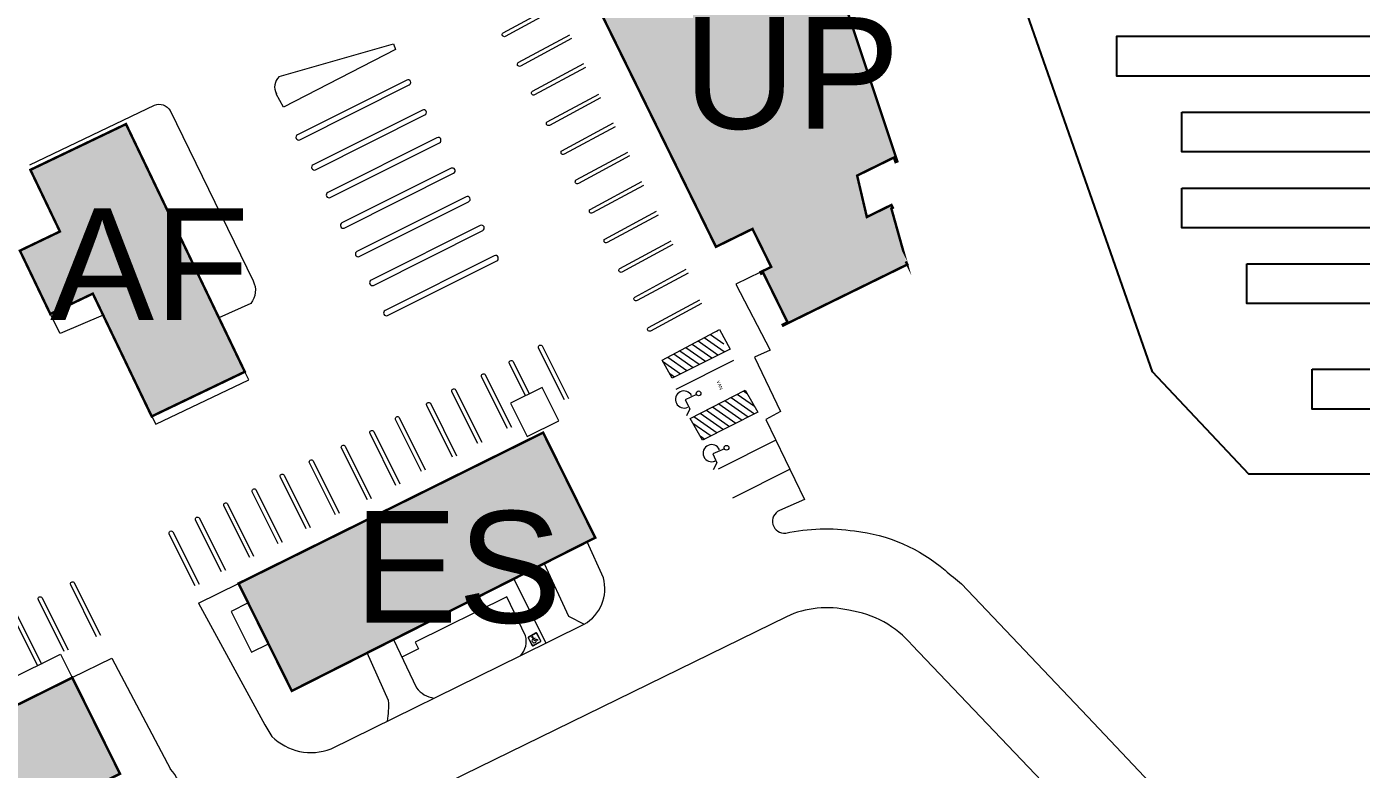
# Model space of a CAD drawing. Header units: feet. Extents: x 6763715 to 6770513, y 1886699 to 1891873.
# Drawn here: x 6764640.9 to 6765047.1, y 1891054.6 to 1891280.8 of the extents above; entities that cross this region are included whole.
import ezdxf

# ---------------------------------------------------------------- set-up
doc = ezdxf.new("R2010")
doc.units = ezdxf.units.FT
doc.header["$LTSCALE"] = 48
doc.header["$MEASUREMENT"] = 0
doc.linetypes.add('PHANTOM2', pattern=[1.25, 0.625, -0.125, 0.125, -0.125, 0.125, -0.125])
doc.layers.get('0').update_dxf_attribs({"lineweight": 0})
for name, color, linetype in [("20' SETBACK_FENCELINE", 252, 'Continuous'), ('C-BLDG', 7, 'Continuous'), ('NVT Modules', 253, 'Continuous')]:
    doc.layers.add(name, color=color, linetype=linetype)
for name, color, linetype, lineweight in [('C-BLDG-HTCH', 253, 'Continuous', 0), ('C-BLDG-IDEN', 7, 'Continuous', 50), ('C-PKNG-STRP', 3, 'Continuous', 0), ('C-PROP', 7, 'PHANTOM2', 0), ('C-ROAD', 5, 'Continuous', 0), ('Crosswalk_Stripping', 3, 'Continuous', 0), ('Handicap signs', 5, 'Continuous', 0), ('L-SITE-WALK', 6, 'Continuous', 0)]:
    doc.layers.add(name, color=color, linetype=linetype, lineweight=lineweight)
doc.styles.add('Campus_Base_Map_NEW$0$Site Plan$0$ARIAL3', font='arial.ttf', dxfattribs={"height": 100})
doc.styles.add('Campus_Base_Map_NEW$0$STANDARD', font='arial.ttf', dxfattribs={"height": 3.8})

# ---------------------------------------------------------------- blocks, each defined once
blk = doc.blocks.new('Campus_Base_Map_NEW$0$HANDI')
at = {"layer": 'Handicap signs', "lineweight": 0}
for p, q in [((0, 0.0791), (0, 0)), ((0, 0), (0.0625, 0)), ((0.0625, 0), (0.0941, -0.0386))]:
    blk.add_line(p, q, dxfattribs=at)
blk.add_circle((0, 0.0941), 0.015, dxfattribs=at)
blk.add_arc((-0.0062, -0.0062), 0.0541, 90, 0, dxfattribs=at)
blk = doc.blocks.new('Campus_Base_Map_NEW$0$Site Plan$0$HANDI')
for p, q in [((0, 0.079), (0, 0)), ((0, 0), (0.062, 0)), ((0.062, 0), (0.094, -0.039))]:
    blk.add_line(p, q)
blk.add_circle((0, 0.094), 0.015)
blk.add_arc((-0.006, -0.006), 0.0541, 90, 0)
blk = doc.blocks.new('Campus_Base_Map_NEW$0$handicap')
at = {"layer": 'C-PKNG-STRP'}
blk.add_line((563729.991, 157499.5), (563730.041, 157499.478), dxfattribs=at)
for points in [[(563729.849, 157499.398), (563730.056, 157499.316, 0.414214), (563730.074, 157499.324), (563730.156, 157499.53, 0.414214), (563730.148, 157499.548), (563729.942, 157499.63, 0.414214), (563729.924, 157499.622), (563729.842, 157499.416, 0.414214)], [(563729.852, 157499.404), (563730.059, 157499.322, 0.414214), (563730.068, 157499.326), (563730.149, 157499.533, 0.414214), (563730.146, 157499.542), (563729.939, 157499.624, 0.414214), (563729.93, 157499.62), (563729.848, 157499.413, 0.414214)]]:
    blk.add_lwpolyline(points, format="xyb", close=True, dxfattribs=at)
at = {"layer": 'C-PKNG-STRP', "rotation": 335.9749199039166}
blk.add_blockref('Campus_Base_Map_NEW$0$Site Plan$0$HANDI', (563729.975, 157499.464), dxfattribs=at)

msp = doc.modelspace()

# ---------------------------------------------------------------- hatches: boundary and pattern name
at = {"layer": 'C-BLDG-HTCH'}
for points in [[(6764850.64, 1891213.75), (6764813.09, 1891290.15), (6764813.32, 1891290.26), (6764813.6, 1891289.7), (6764829.66, 1891297.59), (6764822.98, 1891311.17), (6764823.75, 1891311.54), (6764824, 1891311.02), (6764832.9, 1891315.39), (6764831.69, 1891317.86), (6764843.84, 1891323.83), (6764845.06, 1891321.33), (6764856.41, 1891326.91), (6764856.43, 1891328.34), (6764856.47, 1891328.73), (6764860.99, 1891316.96), (6764877.32, 1891324.51), (6764877.3, 1891325.5), (6764877.3, 1891325.55), (6764905.84, 1891239.77), (6764905.3, 1891239.56), (6764904.78, 1891240.94), (6764893.61, 1891235.45), (6764896.56, 1891222.83), (6764904.03, 1891226.5), (6764904.45, 1891225.65), (6764904.02, 1891225.43), (6764908.68, 1891208.78), (6764908.43, 1891209.29), (6764908.89, 1891208.37), (6764871.08, 1891189.79), (6764870.95, 1891190.04), (6764872.42, 1891190.77), (6764865, 1891205.86), (6764864.42, 1891205.57), (6764864.19, 1891206.03), (6764867.45, 1891207.63), (6764861.76, 1891219.21)], [(6764671.09, 1891251.13), (6764707.25, 1891175.7), (6764678.91, 1891162.11), (6764660.99, 1891199.5), (6764648.04, 1891193.3), (6764638.8, 1891212.58), (6764650.98, 1891218.42), (6764641.99, 1891237.19)], [(6764813.9, 1891125.17), (6764798.04, 1891157.17), (6764705.34, 1891111.22), (6764721.55, 1891078.5)]]:
    msp.add_hatch(color=256, dxfattribs=at).paths.add_polyline_path(points)
h = msp.add_hatch(color=256, dxfattribs=at)
edge = h.paths.add_edge_path()
edge.add_line((6764462.79, 1890987.4), (6764477.3, 1890958.14))
edge.add_line((6764477.3, 1890958.14), (6764540.62, 1890989.52))
edge.add_line((6764540.62, 1890989.52), (6764538.77, 1890993.25))
edge.add_line((6764538.77, 1890993.25), (6764542.35, 1890995.03))
edge.add_arc((6764554, 1891000.8), 13, 206.3668, 276.3216)
edge.add_line((6764555.43, 1890987.88), (6764555.36, 1890988.55))
edge.add_arc((6764554, 1891000.8), 12.33, 267.3557, 276.3216, ccw=False)
edge.add_line((6764553.43, 1890988.48), (6764553.55, 1890990.16))
edge.add_line((6764553.55, 1890990.16), (6764562.74, 1890994.72))
edge.add_line((6764562.74, 1890994.72), (6764564.15, 1890993.8))
edge.add_arc((6764554, 1891000.8), 12.33, 316.4121, 325.3779, ccw=False)
edge.add_line((6764562.93, 1890992.3), (6764563.41, 1890991.84))
edge.add_arc((6764554.02, 1891000.79), 12.97, 316.375, 386.4644)
edge.add_line((6764565.64, 1891006.57), (6764569.37, 1891008.42))
edge.add_line((6764569.37, 1891008.42), (6764570.92, 1891005.29))
edge.add_line((6764570.92, 1891005.29), (6764570.48, 1891005.07))
edge.add_line((6764570.48, 1891005.07), (6764570.92, 1891004.17))
edge.add_line((6764570.92, 1891004.17), (6764572.13, 1891004.77))
edge.add_line((6764572.13, 1891004.77), (6764571.98, 1891005.07))
edge.add_line((6764571.98, 1891005.07), (6764669.25, 1891053.28))
edge.add_line((6764669.25, 1891053.28), (6764654.74, 1891082.55))
edge.add_line((6764654.74, 1891082.55), (6764587.62, 1891049.28))
edge.add_line((6764587.62, 1891049.28), (6764584.07, 1891056.45))
edge.add_line((6764584.07, 1891056.45), (6764587.74, 1891058.27))
edge.add_line((6764587.74, 1891058.27), (6764587.19, 1891059.39))
edge.add_line((6764587.19, 1891059.39), (6764572.17, 1891051.95))
edge.add_line((6764572.17, 1891051.95), (6764561.07, 1891074.35))
edge.add_line((6764561.07, 1891074.35), (6764561.67, 1891074.64))
edge.add_line((6764561.67, 1891074.64), (6764561.08, 1891075.84))
edge.add_line((6764561.08, 1891075.84), (6764560.48, 1891075.54))
edge.add_line((6764560.48, 1891075.54), (6764555.15, 1891086.29))
edge.add_line((6764555.15, 1891086.29), (6764555.75, 1891086.59))
edge.add_line((6764555.75, 1891086.59), (6764555.16, 1891087.78))
edge.add_line((6764555.16, 1891087.78), (6764554.56, 1891087.49))
edge.add_line((6764554.56, 1891087.49), (6764549.23, 1891098.24))
edge.add_line((6764549.23, 1891098.24), (6764549.83, 1891098.53))
edge.add_line((6764549.83, 1891098.53), (6764549.23, 1891099.73))
edge.add_line((6764549.23, 1891099.73), (6764548.64, 1891099.43))
edge.add_line((6764548.64, 1891099.43), (6764543.31, 1891110.19))
edge.add_line((6764543.31, 1891110.19), (6764543.9, 1891110.48))
edge.add_line((6764543.9, 1891110.48), (6764543.31, 1891111.68))
edge.add_line((6764543.31, 1891111.68), (6764542.71, 1891111.38))
edge.add_line((6764542.71, 1891111.38), (6764537.39, 1891122.13))
edge.add_line((6764537.39, 1891122.13), (6764537.98, 1891122.43))
edge.add_line((6764537.98, 1891122.43), (6764537.39, 1891123.62))
edge.add_line((6764537.39, 1891123.62), (6764536.79, 1891123.33))
edge.add_line((6764536.79, 1891123.33), (6764531.46, 1891134.08))
edge.add_line((6764531.46, 1891134.08), (6764532.06, 1891134.37))
edge.add_line((6764532.06, 1891134.37), (6764531.47, 1891135.57))
edge.add_line((6764531.47, 1891135.57), (6764530.87, 1891135.27))
edge.add_line((6764530.87, 1891135.27), (6764525.54, 1891146.02))
edge.add_line((6764525.54, 1891146.02), (6764526.14, 1891146.32))
edge.add_line((6764526.14, 1891146.32), (6764525.55, 1891147.51))
edge.add_line((6764525.55, 1891147.51), (6764524.95, 1891147.22))
edge.add_line((6764524.95, 1891147.22), (6764519.62, 1891157.97))
edge.add_line((6764519.62, 1891157.97), (6764520.22, 1891158.27))
edge.add_line((6764520.22, 1891158.27), (6764519.63, 1891159.46))
edge.add_line((6764519.63, 1891159.46), (6764519.03, 1891159.16))
edge.add_line((6764519.03, 1891159.16), (6764513.7, 1891169.92))
edge.add_line((6764513.7, 1891169.92), (6764514.3, 1891170.21))
edge.add_line((6764514.3, 1891170.21), (6764513.7, 1891171.41))
edge.add_line((6764513.7, 1891171.41), (6764513.11, 1891171.11))
edge.add_line((6764513.11, 1891171.11), (6764507.78, 1891181.86))
edge.add_line((6764507.78, 1891181.86), (6764508.37, 1891182.16))
edge.add_line((6764508.37, 1891182.16), (6764507.78, 1891183.35))
edge.add_line((6764507.78, 1891183.35), (6764506.59, 1891182.76))
edge.add_line((6764506.59, 1891182.76), (6764506.74, 1891182.46))
edge.add_line((6764506.74, 1891182.46), (6764466.12, 1891162.33))
edge.add_line((6764466.12, 1891162.33), (6764465.97, 1891162.63))
edge.add_line((6764465.97, 1891162.63), (6764464.78, 1891162.04))
edge.add_line((6764464.78, 1891162.04), (6764465.37, 1891160.84))
edge.add_line((6764465.37, 1891160.84), (6764465.97, 1891161.14))
edge.add_line((6764465.97, 1891161.14), (6764471.3, 1891150.39))
edge.add_line((6764471.3, 1891150.39), (6764470.7, 1891150.09))
edge.add_line((6764470.7, 1891150.09), (6764471.29, 1891148.89))
edge.add_line((6764471.29, 1891148.89), (6764471.89, 1891149.19))
edge.add_line((6764471.89, 1891149.19), (6764477.22, 1891138.44))
edge.add_line((6764477.22, 1891138.44), (6764476.62, 1891138.14))
edge.add_line((6764476.62, 1891138.14), (6764477.21, 1891136.95))
edge.add_line((6764477.21, 1891136.95), (6764477.81, 1891137.24))
edge.add_line((6764477.81, 1891137.24), (6764483.14, 1891126.49))
edge.add_line((6764483.14, 1891126.49), (6764482.54, 1891126.2))
edge.add_line((6764482.54, 1891126.2), (6764483.13, 1891125))
edge.add_line((6764483.13, 1891125), (6764483.73, 1891125.3))
edge.add_line((6764483.73, 1891125.3), (6764489.06, 1891114.55))
edge.add_line((6764489.06, 1891114.55), (6764488.46, 1891114.25))
edge.add_line((6764488.46, 1891114.25), (6764489.05, 1891113.06))
edge.add_line((6764489.05, 1891113.06), (6764489.65, 1891113.35))
edge.add_line((6764489.65, 1891113.35), (6764494.98, 1891102.6))
edge.add_line((6764494.98, 1891102.6), (6764494.38, 1891102.3))
edge.add_line((6764494.38, 1891102.3), (6764494.98, 1891101.11))
edge.add_line((6764494.98, 1891101.11), (6764495.57, 1891101.41))
edge.add_line((6764495.57, 1891101.41), (6764500.9, 1891090.65))
edge.add_line((6764500.9, 1891090.65), (6764500.31, 1891090.36))
edge.add_line((6764500.31, 1891090.36), (6764500.9, 1891089.16))
edge.add_line((6764500.9, 1891089.16), (6764501.49, 1891089.46))
edge.add_line((6764501.49, 1891089.46), (6764506.82, 1891078.71))
edge.add_line((6764506.82, 1891078.71), (6764506.23, 1891078.41))
edge.add_line((6764506.23, 1891078.41), (6764506.82, 1891077.22))
edge.add_line((6764506.82, 1891077.22), (6764507.42, 1891077.51))
edge.add_line((6764507.42, 1891077.51), (6764512.75, 1891066.76))
edge.add_line((6764512.75, 1891066.76), (6764512.15, 1891066.47))
edge.add_line((6764512.15, 1891066.47), (6764512.74, 1891065.27))
edge.add_line((6764512.74, 1891065.27), (6764513.34, 1891065.57))
edge.add_line((6764513.34, 1891065.57), (6764518.67, 1891054.82))
edge.add_line((6764518.67, 1891054.82), (6764518.07, 1891054.52))
edge.add_line((6764518.07, 1891054.52), (6764518.66, 1891053.32))
edge.add_line((6764518.66, 1891053.32), (6764519.26, 1891053.62))
edge.add_line((6764519.26, 1891053.62), (6764530.36, 1891031.22))
edge.add_line((6764530.36, 1891031.22), (6764512.44, 1891022.34))
edge.add_line((6764512.44, 1891022.34), (6764513, 1891021.22))
edge.add_line((6764513, 1891021.22), (6764521.96, 1891025.66))
edge.add_line((6764521.96, 1891025.66), (6764525.51, 1891018.49))
edge.add_line((6764525.51, 1891018.49), (6764462.79, 1890987.4))
at = {"layer": 'Crosswalk_Stripping'}
h = msp.add_hatch(dxfattribs=at)
h.set_pattern_fill('ANSI31', color=256, scale=15, angle=100, style=0)
h.set_pattern_definition([(145, (-9.2428, 18.9292), (-1.07545581816, -1.53591008304), [])])
h.paths.add_polyline_path([(6764850.87, 1891188.11), (6764834.22, 1891179.22), (6764837.35, 1891173.79), (6764854.09, 1891182.36)])
h = msp.add_hatch(dxfattribs=at)
h.set_pattern_fill('ANSI31', color=256, scale=15, angle=100, style=0)
h.set_pattern_definition([(145, (-9e-11, 0), (-1.07545581816, -1.53591008304), [])])
h.paths.add_polyline_path([(6764859.58, 1891170.14), (6764842.77, 1891161.49), (6764846.59, 1891154.86), (6764863.34, 1891163.43)])

# ---------------------------------------------------------------- linework, layer by layer
at = {"layer": "20' SETBACK_FENCELINE"}
msp.add_lwpolyline([(6764934.77, 1891314.95), (6765279.79, 1891440.44), (6765423.07, 1891440.44), (6765530.38, 1891297.73), (6765215.13, 1890994.7), (6765061.96, 1891144.52), (6765012.78, 1891144.52), (6764983.47, 1891175.7), (6764934.77, 1891314.95)], dxfattribs=at)
at = {"layer": 'C-BLDG', "const_width": 0.75}
for points in [[(6764877.3, 1891325.55), (6764905.84, 1891239.77), (6764905.3, 1891239.56), (6764904.78, 1891240.94), (6764893.61, 1891235.45), (6764896.56, 1891222.83), (6764904.03, 1891226.5), (6764904.45, 1891225.65), (6764904.02, 1891225.43), (6764908.68, 1891208.78), (6764908.43, 1891209.29), (6764908.89, 1891208.37), (6764871.08, 1891189.79), (6764870.95, 1891190.04), (6764872.42, 1891190.77), (6764865, 1891205.86), (6764864.42, 1891205.57), (6764864.19, 1891206.03), (6764867.45, 1891207.63), (6764861.76, 1891219.21), (6764850.64, 1891213.75), (6764813.09, 1891290.15)], [(6764571.98, 1891005.07), (6764669.25, 1891053.28), (6764654.74, 1891082.55), (6764587.62, 1891049.28)]]:
    msp.add_lwpolyline(points, dxfattribs=at)
for points in [[(6764671.09, 1891251.13), (6764707.25, 1891175.7), (6764678.91, 1891162.11), (6764660.99, 1891199.5), (6764648.04, 1891193.3), (6764638.8, 1891212.58), (6764650.98, 1891218.42), (6764641.99, 1891237.19)], [(6764798.04, 1891157.17), (6764705.34, 1891111.22), (6764721.55, 1891078.5), (6764813.9, 1891125.17)]]:
    msp.add_lwpolyline(points, close=True, dxfattribs=at)
at = {"layer": 'C-PKNG-STRP'}
for p, q in [((6764717.67, 1891265.59), (6764752.48, 1891275.62)), ((6764753.07, 1891273.84), (6764719.01, 1891256.33)), ((6764752.48, 1891275.62), (6764753.07, 1891273.84)), ((6764756.51, 1891264.55), (6764723.28, 1891247.89)), ((6764723.99, 1891246.35), (6764757.27, 1891263.04)), ((6764719.01, 1891256.33), (6764716.84, 1891260.36)), ((6764761.28, 1891255.41), (6764728.05, 1891238.75)), ((6764761.28, 1891255.41), (6764728.05, 1891238.75)), ((6764728.76, 1891237.21), (6764762.04, 1891253.9)), ((6764728.76, 1891237.21), (6764762.04, 1891253.9)), ((6764765.73, 1891246.96), (6764732.5, 1891230.3)), ((6764733.21, 1891228.76), (6764766.49, 1891245.45)), ((6764770.05, 1891237.67), (6764736.82, 1891221.01)), ((6764737.53, 1891219.47), (6764770.81, 1891236.15)), ((6764774.6, 1891229.02), (6764741.37, 1891212.36)), ((6764742.08, 1891210.82), (6764775.36, 1891227.5)), ((6764778.91, 1891220.22), (6764745.68, 1891203.56)), ((6764746.39, 1891202.02), (6764779.67, 1891218.7)), ((6764783.18, 1891211.02), (6764749.95, 1891194.36)), ((6764750.66, 1891192.82), (6764783.94, 1891209.51)), ((6764851.69, 1891188.55), (6764854.94, 1891182.61)), ((6764859.58, 1891170.14), (6764863.34, 1891163.43)), ((6764842.65, 1891164.43), (6764841.66, 1891162.25)), ((6764850.9, 1891148), (6764849.81, 1891145.87))]:
    msp.add_line(p, q, dxfattribs=at)
for points in [[(6764802.03, 1891286.2), (6764786.51, 1891277.82, -0.942079), (6764785.84, 1891278.91), (6764801.52, 1891287.37)], [(6764806.65, 1891277.16), (6764791.13, 1891268.78, -0.942079), (6764790.46, 1891269.86), (6764806.13, 1891278.33)], [(6764810.95, 1891268.41), (6764795.44, 1891260.03, -0.942079), (6764794.77, 1891261.11), (6764810.44, 1891269.58)], [(6764641.8, 1891238.71), (6764679.76, 1891256.94, -0.359353), (6764684.51, 1891255.25), (6764709.8, 1891203.38, -0.28873), (6764709.05, 1891196.51), (6764699.38, 1891192.11)], [(6764815.47, 1891259.12), (6764799.95, 1891250.74, -0.942079), (6764799.28, 1891251.82), (6764814.96, 1891260.28)], [(6764819.93, 1891250.32), (6764804.41, 1891241.94, -0.942079), (6764803.74, 1891243.02), (6764819.42, 1891251.49)], [(6764824.29, 1891241.42), (6764808.77, 1891233.04, -0.942079), (6764808.1, 1891234.12), (6764823.78, 1891242.59)], [(6764828.55, 1891232.47), (6764813.04, 1891224.09, -0.942079), (6764812.37, 1891225.17), (6764828.04, 1891233.64)], [(6764833.02, 1891223.42), (6764817.5, 1891215.05, -0.942079), (6764816.83, 1891216.13), (6764832.51, 1891224.59)], [(6764837.53, 1891214.43), (6764822.01, 1891206.05, -0.942079), (6764821.34, 1891207.13), (6764837.02, 1891215.6)], [(6764842.14, 1891205.73), (6764826.62, 1891197.36, -0.942079), (6764825.95, 1891198.44), (6764841.62, 1891206.9)], [(6764846.26, 1891196.48), (6764830.74, 1891188.1, -0.942079), (6764830.07, 1891189.19), (6764845.74, 1891197.65)], [(6764804.55, 1891167.14), (6764796.68, 1891182.92, -0.942079), (6764797.78, 1891183.55), (6764805.74, 1891167.61)], [(6764792.69, 1891168.39), (6764787.79, 1891178.21, -0.942079), (6764788.89, 1891178.84), (6764793.82, 1891168.96)], [(6764787.2, 1891158.38), (6764779.33, 1891174.16, -0.942079), (6764780.43, 1891174.79), (6764788.39, 1891158.85)], [(6764778.16, 1891153.81), (6764770.29, 1891169.59, -0.942079), (6764771.39, 1891170.23), (6764779.34, 1891154.29)], [(6764770.5, 1891149.68), (6764762.63, 1891165.46, -0.942079), (6764763.73, 1891166.09), (6764771.68, 1891150.15)], [(6764761, 1891145.35), (6764753.13, 1891161.13, -0.942079), (6764754.23, 1891161.77), (6764762.18, 1891145.83)], [(6764753.24, 1891141.11), (6764745.37, 1891156.9, -0.942079), (6764746.47, 1891157.53), (6764754.43, 1891141.59)], [(6764744.54, 1891136.66), (6764736.67, 1891152.44, -0.942079), (6764737.78, 1891153.07), (6764745.73, 1891137.13)], [(6764734.8, 1891132.18), (6764726.93, 1891147.96, -0.942079), (6764728.03, 1891148.6), (6764735.99, 1891132.65)], [(6764725.95, 1891127.82), (6764718.08, 1891143.6, -0.942079), (6764719.19, 1891144.24), (6764727.14, 1891128.29)], [(6764717.41, 1891123.32), (6764709.53, 1891139.1, -0.942079), (6764710.64, 1891139.73), (6764718.59, 1891123.79)], [(6764708.75, 1891119.11), (6764700.88, 1891134.89, -0.942079), (6764701.98, 1891135.53), (6764709.94, 1891119.59)], [(6764700.15, 1891114.76), (6764692.28, 1891130.54, -0.942079), (6764693.38, 1891131.17), (6764701.33, 1891115.23)], [(6764692.14, 1891110.51), (6764684.27, 1891126.29, -0.942079), (6764685.38, 1891126.93), (6764693.33, 1891110.99)], [(6764662.12, 1891095.02), (6764654.25, 1891110.81, -0.942079), (6764655.35, 1891111.44), (6764663.3, 1891095.5)], [(6764652.28, 1891090.49), (6764644.41, 1891106.28, -0.942079), (6764645.51, 1891106.91), (6764653.46, 1891090.97)], [(6764644.18, 1891086.2), (6764636.3, 1891101.98, -0.942079), (6764637.41, 1891102.62), (6764645.36, 1891086.67)]]:
    msp.add_lwpolyline(points, format="xyb", dxfattribs=at)
for points in [[(6764837.35, 1891173.79), (6764834.25, 1891179.24), (6764851.69, 1891188.55)], [(6764854.94, 1891182.61), (6764837.35, 1891173.79)], [(6764856.01, 1891179.15), (6764838.41, 1891170.34)], [(6764863.34, 1891163.43), (6764846.59, 1891154.86), (6764842.77, 1891161.49), (6764859.58, 1891170.14)], [(6764868.89, 1891154.89), (6764851.3, 1891146.07)], [(6764873.25, 1891146.04), (6764855.66, 1891137.22)]]:
    msp.add_lwpolyline(points, dxfattribs=at)
for centre, radius, start, end in [((6764720.68, 1891262.43), 4.36, 133.5777, 208.3339), ((6764756.89, 1891263.79), 0.848, 296.6272, 116.6272), ((6764761.66, 1891254.66), 0.848, 296.6272, 116.6272), ((6764761.66, 1891254.66), 0.848, 296.6272, 116.6272), ((6764723.66, 1891247.13), 0.849, 116.6272, 292.826), ((6764766.11, 1891246.21), 0.848, 296.6272, 116.6272), ((6764728.43, 1891237.99), 0.849, 116.6272, 292.826), ((6764728.43, 1891237.99), 0.849, 116.6272, 292.826), ((6764770.43, 1891236.91), 0.848, 296.6272, 116.6272), ((6764732.88, 1891229.54), 0.849, 116.6272, 292.826), ((6764774.98, 1891228.26), 0.848, 296.6272, 116.6272), ((6764737.2, 1891220.25), 0.849, 116.6272, 292.826), ((6764779.29, 1891219.46), 0.848, 296.6272, 116.6272), ((6764741.75, 1891211.6), 0.849, 116.6272, 292.826), ((6764783.56, 1891210.26), 0.848, 296.6272, 116.6272), ((6764746.06, 1891202.8), 0.849, 116.6272, 292.826), ((6764750.33, 1891193.6), 0.849, 116.6272, 292.826)]:
    msp.add_arc(centre, radius, start, end, dxfattribs=at)
at = {"layer": 'C-PROP', "ltscale": 0.02, "const_width": 6, "elevation": -178.8}
msp.add_lwpolyline([(6769012.67, 1888295.37, 0.136105), (6767938.83, 1887977.76, -0.282387), (6765535.01, 1887963.21), (6765125.2, 1887960.53), (6765008.26, 1888061.18), (6763829.05, 1890965.33), (6763828.78, 1890985.96), (6763983.43, 1891051.43), (6764153.83, 1890819.55), (6764199.85, 1890842), (6764151.8, 1891122.84, -0.016472), (6764351.86, 1891197.56, -0.000343), (6765614.04, 1891619.04, -0.151573), (6766084.72, 1891639.02, -0.00004), (6767109.8, 1891365.37), (6767424.22, 1891242.17)], format="xyb", dxfattribs=at)
at = {"layer": 'C-ROAD', "lineweight": 0}
for p, q in [((6764816.38, 1891112.94), (6764811.45, 1891123.93)), ((6764693.12, 1891105.2), (6764705.34, 1891111.22)), ((6764791.3, 1891089.34), (6764810.57, 1891098.81)), ((6764654.74, 1891082.55), (6764666.79, 1891088.52)), ((6764666.79, 1891088.52), (6764684.64, 1891054.63)), ((6764733.48, 1891060.87), (6764791.3, 1891089.34)), ((6764713.31, 1891068.14), (6764715.52, 1891064.66))]:
    msp.add_line(p, q, dxfattribs=at)
at = {"layer": 'C-ROAD'}
for points in [[(6764864.19, 1891206.03), (6764856.72, 1891202.42)], [(6764856.72, 1891202.42), (6764867.12, 1891182.29), (6764862.34, 1891180.1), (6764870.3, 1891163.56), (6764865.78, 1891161.13), (6764877.57, 1891136.84)], [(6764693.12, 1891105.2), (6764713.31, 1891068.14)], [(6764708.27, 1891105.3), (6764703.09, 1891102.73), (6764709.28, 1891090.26), (6764714.45, 1891092.83)]]:
    msp.add_lwpolyline(points, dxfattribs=at)
for points in [[(6764877.57, 1891136.84), (6764869.99, 1891133.45, 0.856388), (6764871.88, 1891126.54, -0.090149), (6764892.83, 1891127.23, -0.150198), (6764920.4, 1891115.24, 0.007031), (6764925.41, 1891111.08), (6764963.67, 1891070.71), (6765019.2, 1891011.97), (6765093.36, 1890934.86), (6765124.82, 1890902.04)], [(6765106.54, 1890864.72, 0.285715), (6765106.11, 1890886.4), (6765049.07, 1890945.74), (6764964.41, 1891035.65), (6764910.35, 1891092.43, 0.186162), (6764891.1, 1891103.05, 0.169428), (6764872.07, 1891101.11), (6764670.74, 1891002.51, 0.295065), (6764660.63, 1890980.09), (6764668.51, 1890964.66, 0.376053), (6764691.95, 1890957.66), (6764861.71, 1891041.23, -0.20111), (6764886.97, 1891042.66, -0.058505), (6764905.12, 1891032.06), (6764921.16, 1891036.97), (6765013.36, 1890940.62), (6765091.03, 1890859.45)], [(6764480.88, 1890936.7), (6764538.55, 1890965.04), (6764587.71, 1890989.23), (6764682.56, 1891035.5, 0.229755), (6764688.35, 1891047.44, 0.140349), (6764684.64, 1891054.63, -1.016677)]]:
    msp.add_lwpolyline(points, format="xyb", dxfattribs=at)
at = {"layer": 'C-ROAD', "lineweight": 0}
for centre, radius, start, end in [((6764804.32, 1891109.64), 12.5, 299.9899, 15.3046), ((6764727.41, 1891076.53), 16.8, 224.9556, 291.2016)]:
    msp.add_arc(centre, radius, start, end, dxfattribs=at)
at = {"layer": 'Handicap signs'}
for p, q in [((6764844.71, 1891168.81), (6764841.31, 1891167.12)), ((6764841.31, 1891167.12), (6764842.65, 1891164.43)), ((6764853.19, 1891152.27), (6764849.71, 1891150.76)), ((6764849.71, 1891150.76), (6764850.9, 1891148))]:
    msp.add_line(p, q, dxfattribs=at)
for centre in [(6764845.36, 1891169.13), (6764853.85, 1891152.56)]:
    msp.add_circle(centre, 0.72, dxfattribs=at)
for centre, start, end in [((6764840.91, 1891167.25), 26.4552, 296.4552), ((6764849.31, 1891150.91), 23.5321, 293.5321)]:
    msp.add_arc(centre, 2.6, start, end, dxfattribs=at)
at = {"layer": 'L-SITE-WALK', "lineweight": 0}
for p, q in [((6764789.17, 1891112.67), (6764798.88, 1891093.07)), ((6764787.04, 1891107.21), (6764759.11, 1891093.36)), ((6764792.66, 1891095.28), (6764787.04, 1891107.21)), ((6764760.14, 1891091.3), (6764755.08, 1891088.74)), ((6764759.11, 1891093.36), (6764760.14, 1891091.3))]:
    msp.add_line(p, q, dxfattribs=at)
for points in [[(6764664.12, 1891192.97), (6764651.04, 1891187.32), (6764648.04, 1891193.3)], [(6764678.91, 1891162.11), (6764680.2, 1891159.71), (6764708.5, 1891173.24), (6764707.25, 1891175.7)], [(6764798.32, 1891117.3), (6764805.8, 1891101.29), (6764810.57, 1891098.81)], [(6764587.74, 1891058.27), (6764651.19, 1891089.72), (6764654.74, 1891082.55)]]:
    msp.add_lwpolyline(points, dxfattribs=at)
msp.add_lwpolyline([(6764793.17, 1891156.02), (6764802.8, 1891160.79), (6764797.78, 1891170.92), (6764788.15, 1891166.15)], close=True, dxfattribs=at)
for points in [[(6764752.51, 1891094.15), (6764759.5, 1891079.45, 0.199332), (6764764.82, 1891076.3, 0.199332)], [(6764750.7, 1891069.34, 0.057335), (6764751, 1891075.59), (6764744.49, 1891090.09)]]:
    msp.add_lwpolyline(points, format="xyb", dxfattribs=at)
msp.add_arc((6764786.54, 1891093.56), 6.36, 318.4527, 15.6736, dxfattribs=at)
at = {"layer": 'NVT Modules'}
for points in [[(6765210.21, 1891265.75), (6764972.65, 1891265.75), (6764972.65, 1891277.86), (6765210.21, 1891277.86)], [(6764992.45, 1891254.75), (6765210.21, 1891254.75), (6765210.21, 1891242.65), (6764992.45, 1891242.65)], [(6764992.45, 1891254.75), (6765210.21, 1891254.75), (6765210.21, 1891242.65), (6764992.45, 1891242.65)], [(6764992.45, 1891231.65), (6765170.61, 1891231.65), (6765170.61, 1891219.55), (6764992.45, 1891219.55)], [(6765012.25, 1891208.55), (6765170.61, 1891208.55), (6765170.61, 1891196.45), (6765012.25, 1891196.45)], [(6765032.05, 1891176.45), (6765368.61, 1891176.45), (6765368.61, 1891164.35), (6765032.05, 1891164.35)]]:
    msp.add_lwpolyline(points, close=True, dxfattribs=at)

# ---------------------------------------------------------------- block references
at = {"layer": 'C-PKNG-STRP', "xscale": 12, "yscale": 12, "zscale": 12, "rotation": 50.40390332521778}
msp.add_blockref('Campus_Base_Map_NEW$0$handicap', (3909477.45, -4526164.8), dxfattribs=at)
at = {"layer": 'Handicap signs'}
for p, xscale, yscale, zscale, rotation in [((6764841.31, 1891167.12), 47.99999999999996, 47.99999999999996, 47.99999999999996, 296.4551819708936), ((6764849.71, 1891150.76), 47.99999999999998, 47.99999999999998, 47.99999999999998, 293.5320820915501)]:
    msp.add_blockref('Campus_Base_Map_NEW$0$HANDI', p, dxfattribs=dict(at, xscale=xscale, yscale=yscale, zscale=zscale, rotation=rotation))

# ---------------------------------------------------------------- texts
at = {"layer": 'C-BLDG-IDEN', "char_height": 34, "width": 2422.9802, "attachment_point": 1, "rotation": 360, "style": 'Campus_Base_Map_NEW$0$STANDARD'}
for s, insert in [('UP', (6764840.67, 1891283.71)), ('AF', (6764647.96, 1891225.45)), ('ES', (6764740.41, 1891133.27))]:
    msp.add_mtext(s, dxfattribs=dict(at, insert=insert))
at = {"layer": 'Handicap signs', "insert": (6764851.78, 1891171.63), "char_height": 1, "width": 6.9186, "attachment_point": 5, "rotation": 293.6363, "style": 'Campus_Base_Map_NEW$0$Site Plan$0$ARIAL3'}
msp.add_mtext('VAN', dxfattribs=at)

doc.saveas('drawing.dxf')
